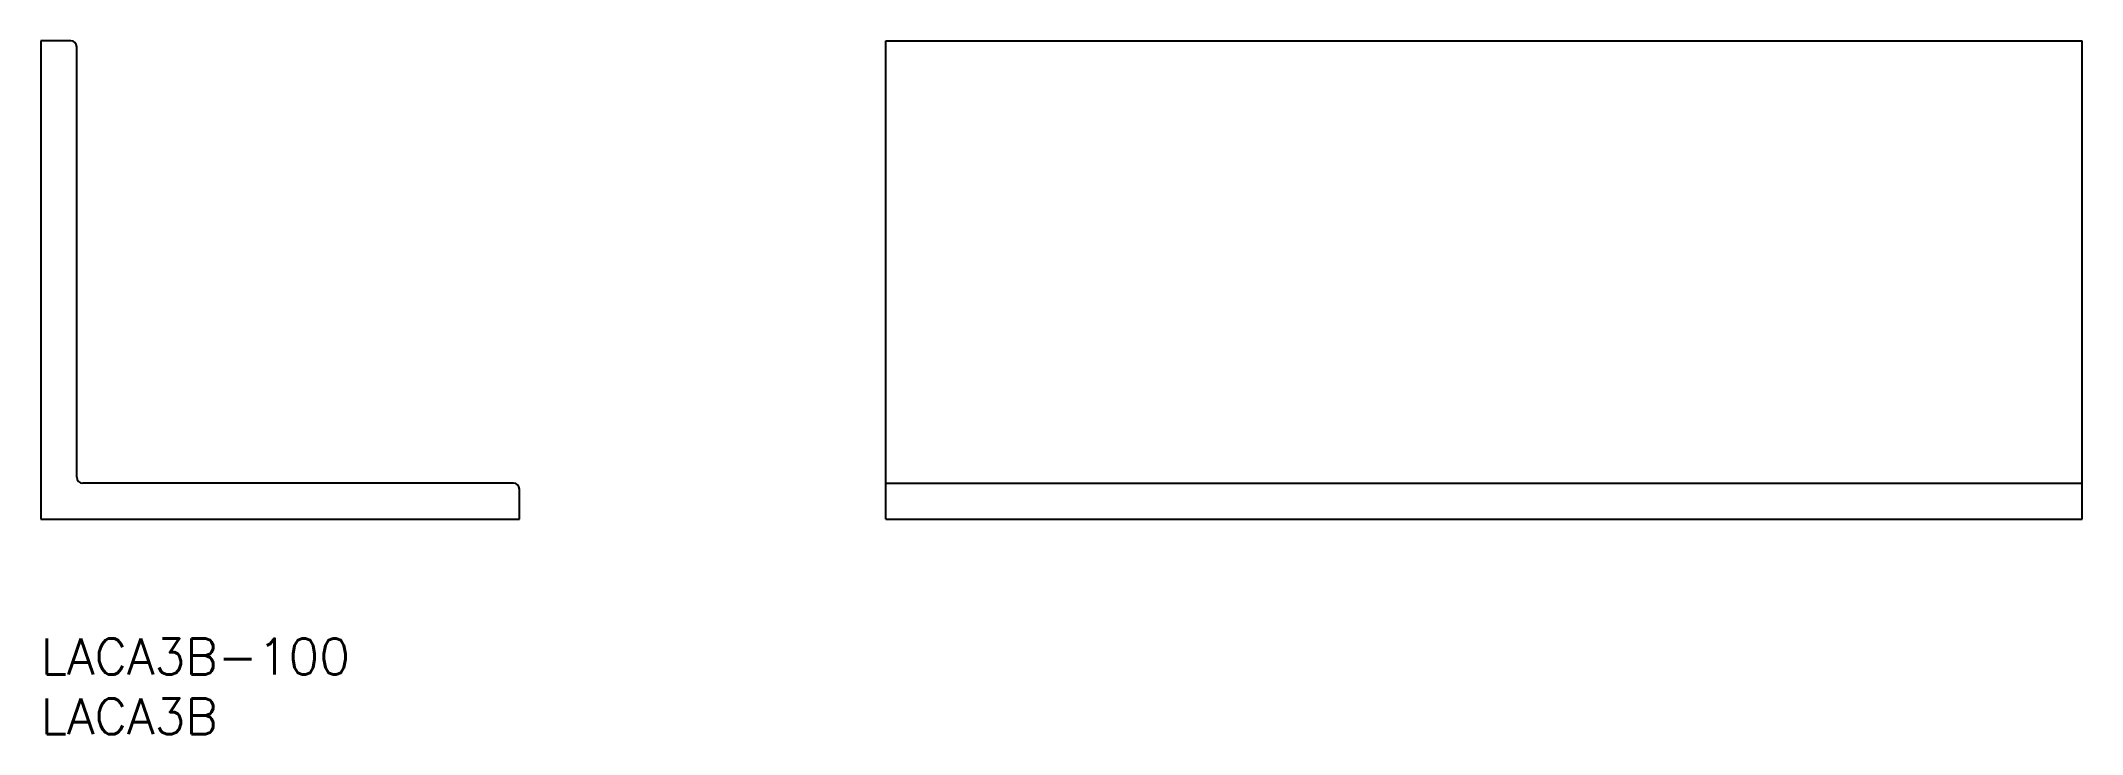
# Model space of a CAD drawing. Extents: x 0 to 171, y -8 to 50.
import ezdxf

# ---------------------------------------------------------------- set-up
doc = ezdxf.new("R2010")
doc.units = 0
doc.header["$LTSCALE"] = 0.5
doc.layers.add('MSM_CONTINUOUS', color=7, linetype='CONTINUOUS')
doc.layers.add('MSM_PART_NUMBER', color=7, linetype='CONTINUOUS')
doc.styles.get("Standard").update_dxf_attribs({"font": 'txt.shx', "height": 3, "bigfont": 'bigfont.shx'})

# ---------------------------------------------------------------- blocks, each defined once
blk = doc.blocks.new('*U1')
at = {"layer": 'MSM_PART_NUMBER'}
blk.add_text('LACA3B-100', height=3, dxfattribs=at).set_placement((0, -3))
blk = doc.blocks.new('*U2')
at = {"layer": 'MSM_PART_NUMBER'}
blk.add_text('LACA3B', height=3, dxfattribs=at).set_placement((0, -8))

msp = doc.modelspace()

# ---------------------------------------------------------------- linework, layer by layer
at = {"layer": 'MSM_CONTINUOUS'}
for p, q in [((0, 50), (0, 10)), ((2.5, 50), (0, 50)), ((3, 13.5), (3, 49.5)), ((70.625, 10), (70.625, 50)), ((70.625, 50), (170.625, 50)), ((170.625, 10), (170.625, 50)), ((39.5, 13), (3.5, 13)), ((40, 10), (40, 12.5)), ((70.625, 13), (170.625, 13)), ((0, 10), (40, 10)), ((70.625, 10), (170.625, 10))]:
    msp.add_line(p, q, dxfattribs=at)
for centre, start, end in [((2.5, 49.5), 0, 90), ((3.5, 13.5), 180, 270), ((39.5, 12.5), 0, 90)]:
    msp.add_arc(centre, 0.5, start, end, dxfattribs=at)

# ---------------------------------------------------------------- block references
for name in ['*U1', '*U2']:
    msp.add_blockref(name, (0, 0), dxfattribs=at)

doc.saveas('drawing.dxf')
